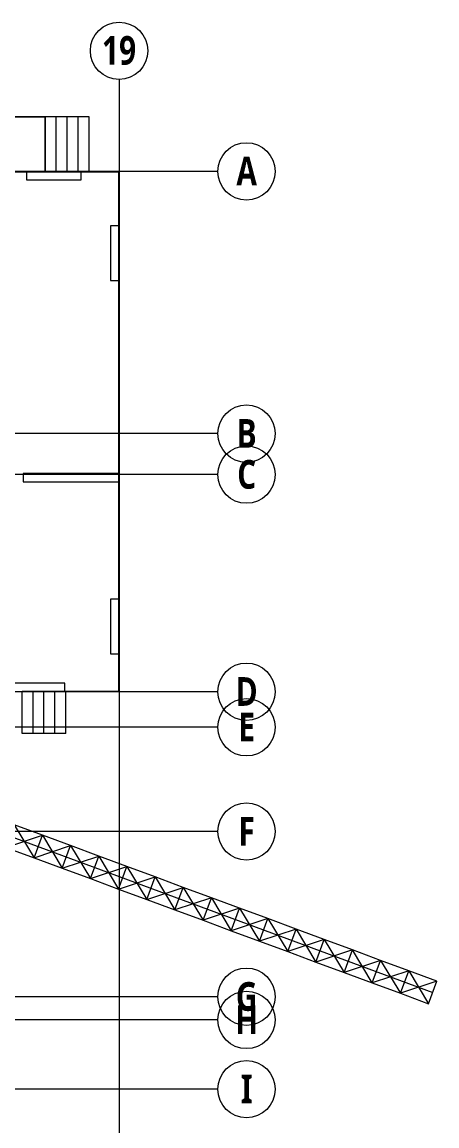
# Model space of a CAD drawing. Header units: millimetres. Extents: x -41779 to 122129, y -6962 to 59838.
# Drawn here: x 69433 to 84619, y 16936 to 57347 of the extents above; entities that cross this region are included whole.
import ezdxf

# ---------------------------------------------------------------- set-up
doc = ezdxf.new("R2010")
doc.units = ezdxf.units.MM
doc.linetypes.add('Grid Line', pattern=[10, 8, -1, 0, -1])
for name, color, linetype, lineweight in [('A-FLOR', 192, 'Continuous', 5), ('A-WALL', 113, 'Continuous', 15), ('S-GRID', 1, 'Continuous', 5), ('S-GRID-IDEN', 1, 'Continuous', 9), ('S-STRS', 31, 'Continuous', 15), ('Site Planning 180317_dwg', 8, 'Continuous', 5), ('VATLIEU', 32, 'Continuous', 13)]:
    doc.layers.add(name, color=color, linetype=linetype, lineweight=lineweight)
doc.styles.add('Roboto_B', font='Roboto-Bold.ttf', dxfattribs={"width": 0.8, "height": 1050})

# ---------------------------------------------------------------- blocks, each defined once
blk = doc.blocks.new('BMS-SUPPER STRUCTURE_180317_rvt-1-GF')
at = {"layer": 'A-FLOR', "color": 9}
for p, q in [((36033, 53881), (70283, 53881)), ((66783, 51871), (69593, 51871)), ((69593, 51871), (70283, 51871)), ((70283, 51881), (70283, 51871)), ((70283, 51871), (71593, 51871)), ((71593, 51871), (72973, 51871)), ((72973, 51871), (72973, 49891)), ((72973, 49891), (72973, 47891)), ((72973, 47891), (72973, 40816)), ((72973, 40816), (72973, 40516)), ((72973, 40516), (72973, 36221)), ((72973, 36221), (72973, 34221)), ((72973, 34221), (72973, 32841)), ((70993, 32841), (69833, 32841)), ((72973, 32841), (70993, 32841))]:
    blk.add_line(p, q, dxfattribs=at)
at = {"layer": 'A-FLOR', "color": 8}
for p, q in [((70283, 53881), (36033, 53881)), ((70283, 51871), (70283, 53881)), ((69593, 51871), (66783, 51871)), ((72973, 51871), (71593, 51871)), ((72973, 49891), (72973, 51871)), ((72973, 40816), (72973, 47891)), ((72973, 36221), (72973, 40516)), ((72973, 32841), (72973, 34221)), ((70993, 32841), (72973, 32841))]:
    blk.add_line(p, q, dxfattribs=at)
at = {"layer": 'A-FLOR', "color": 254}
for p, q in [((70283, 53881), (70283, 51881)), ((66783, 51871), (69593, 51871)), ((69593, 51871), (66783, 51871)), ((69593, 51871), (70283, 51871)), ((70283, 51871), (69593, 51871)), ((69833, 32841), (69433, 32841))]:
    blk.add_line(p, q, dxfattribs=at)
at = {"layer": 'A-FLOR', "color": 253}
for p, q in [((71593, 51871), (69593, 51871)), ((72973, 47891), (72973, 49891)), ((72973, 40516), (72973, 40816)), ((72973, 34221), (72973, 36221)), ((68493, 32841), (70993, 32841))]:
    blk.add_line(p, q, dxfattribs=at)
at = {"layer": 'A-WALL', "color": 55, "lineweight": 18}
for p, q in [((71593, 51871), (69593, 51871)), ((69593, 51871), (69593, 51571)), ((71593, 51571), (71593, 51871)), ((69593, 51571), (71593, 51571)), ((72673, 49891), (72673, 47891)), ((72973, 49891), (72673, 49891)), ((72973, 47891), (72973, 49891)), ((72673, 47891), (72973, 47891)), ((72973, 40816), (69473, 40816)), ((69473, 40816), (69473, 40516)), ((72973, 40516), (72973, 40816)), ((69473, 40516), (72973, 40516)), ((72673, 36221), (72673, 34221)), ((72973, 36221), (72673, 36221)), ((72973, 34221), (72973, 36221)), ((72673, 34221), (72973, 34221)), ((70993, 33141), (68493, 33141)), ((70993, 32841), (70993, 33141)), ((68493, 32841), (70993, 32841))]:
    blk.add_line(p, q, dxfattribs=at)
at = {"layer": 'S-STRS', "color": 7, "lineweight": 5}
for p, q in [((70283, 51881), (70283, 53881)), ((70683, 53881), (70283, 53881)), ((71083, 53881), (70683, 53881)), ((70683, 51881), (70683, 53881)), ((70683, 51881), (70683, 53881)), ((71483, 53881), (71083, 53881)), ((71083, 51881), (71083, 53881)), ((71083, 51881), (71083, 53881)), ((71883, 53881), (71483, 53881)), ((71483, 51881), (71483, 53881)), ((71483, 51881), (71483, 53881)), ((71883, 51881), (71883, 53881)), ((71883, 51881), (71883, 53881)), ((70683, 51881), (70283, 51881)), ((71083, 51881), (70683, 51881)), ((71483, 51881), (71083, 51881)), ((71883, 51881), (71483, 51881)), ((69433, 31301), (69433, 32841)), ((69833, 31301), (69833, 32841)), ((69833, 31301), (69833, 32841)), ((70233, 31301), (70233, 32841)), ((70233, 31301), (70233, 32841)), ((70633, 31301), (70633, 32841)), ((70633, 31301), (70633, 32841)), ((71033, 31301), (71033, 32841)), ((71033, 31301), (71033, 32841)), ((69833, 31301), (69433, 31301)), ((70233, 31301), (69833, 31301)), ((70633, 31301), (70233, 31301)), ((71033, 31301), (70633, 31301))]:
    blk.add_line(p, q, dxfattribs=at)
at = {"layer": 'S-STRS', "color": 8, "lineweight": 5}
for p, q in [((69833, 32841), (69433, 32841)), ((70233, 32841), (69833, 32841)), ((70633, 32841), (70233, 32841)), ((70993, 32841), (70633, 32841))]:
    blk.add_line(p, q, dxfattribs=at)
at = {"layer": 'S-STRS', "color": 252, "lineweight": 5}
blk.add_line((71033, 32841), (70993, 32841), dxfattribs=at)
blk = doc.blocks.new('Site Planning 180317_dwg_TC1-985155-GF')
at = {"layer": 'VATLIEU', "color": 241}
for p, q in [((1157710, -341911), (1209299, -361003)), ((1193673, -355689), (1195010, -355245)), ((1194705, -356071), (1196042, -355627)), ((1195736, -356453), (1197073, -356009)), ((1196768, -356834), (1198105, -356391)), ((1197800, -357216), (1199137, -356772)), ((1198831, -357598), (1200168, -357154)), ((1200168, -357154), (1200894, -358361)), ((1201200, -357536), (1201926, -358743)), ((1202231, -357918), (1202958, -359125)), ((1203263, -358299), (1203989, -359507)), ((1204294, -358681), (1205021, -359888)), ((1205326, -359062), (1206052, -360270)), ((1207389, -359826), (1208115, -361033)), ((1208421, -360207), (1209147, -361415))]:
    blk.add_line(p, q, dxfattribs=at)
at = {"layer": 'VATLIEU', "color": 241, "flags": 128}
for points in [[(1192947, -354482), (1193673, -355689), (1194705, -356071), (1195010, -355245), (1193979, -354864)], [(1193979, -354864), (1194705, -356071), (1195736, -356453), (1196042, -355627), (1195010, -355245)], [(1195010, -355245), (1195736, -356453), (1196768, -356834), (1197073, -356009), (1196042, -355627)], [(1196042, -355627), (1196768, -356834), (1197800, -357216), (1198105, -356391), (1197073, -356009)], [(1197073, -356009), (1197800, -357216), (1198831, -357598), (1199137, -356772), (1198105, -356391)], [(1198105, -356391), (1198831, -357598), (1199863, -357980), (1200168, -357154), (1199137, -356772)], [(1199137, -356773), (1199863, -357980), (1200894, -358361), (1201200, -357536), (1200168, -357154)], [(1205326, -359063), (1203989, -359507), (1205021, -359888), (1205326, -359063), (1204294, -358681), (1202957, -359125), (1203989, -359507), (1204294, -358681), (1203263, -358299), (1201926, -358743), (1202958, -359125), (1203263, -358299), (1202231, -357918), (1200894, -358361), (1201926, -358743), (1202231, -357918), (1201200, -357536), (1199863, -357980)], [(1207084, -360651), (1206358, -359444), (1205021, -359888), (1206052, -360270), (1206358, -359444), (1205326, -359062)], [(1208421, -360207), (1207084, -360651), (1208115, -361033), (1208421, -360207), (1207389, -359826), (1206052, -360269), (1207084, -360651), (1207389, -359826), (1206358, -359444)], [(1209452, -360589), (1208115, -361033), (1209147, -361415), (1209452, -360589), (1208421, -360207)]]:
    blk.add_lwpolyline(points, dxfattribs=at)
blk = doc.blocks.new('Site Planning 180317_dwg-985132-GF')
blk.add_blockref('Site Planning 180317_dwg_TC1-985155-GF', (-181797, -295553))
blk = doc.blocks.new('Grid - Circle-565542-GF')
at = {"layer": 'S-GRID-IDEN'}
blk.add_circle((0, 0), 3.5, dxfattribs=at)

msp = doc.modelspace()

# ---------------------------------------------------------------- linework, layer by layer
at = {"layer": 'S-GRID', "linetype": 'Grid Line'}
for p, q in [((72983, 55247), (72983, -1908)), ((76597, 51881), (-26915, 51881)), ((76597, 42281), (-26915, 42281)), ((76597, 40781), (-26915, 40781)), ((76597, 32831), (-26915, 32831)), ((76597, 31531), (-26915, 31531)), ((76597, 27716), (-26915, 27716)), ((76597, 21666), (-26915, 21666)), ((76597, 20816), (-26915, 20816)), ((76597, 18281), (-26915, 18281))]:
    msp.add_line(p, q, dxfattribs=at)

# ---------------------------------------------------------------- block references
at = {"lineweight": 5}
msp.add_blockref('BMS-SUPPER STRUCTURE_180317_rvt-1-GF', (0, 0), dxfattribs=at)
at = {"layer": 'S-GRID-IDEN', "xscale": 299.9999999999997, "yscale": 299.9999999999997, "zscale": 299.9999999999997}
for p, rotation in [((72983, 56297), 180), ((77647, 51881), 90), ((77647, 42281), 90), ((77647, 40781), 90), ((77647, 32831), 90), ((77647, 31531), 90), ((77647, 27716), 90), ((77647, 21666), 90), ((77647, 20816), 90), ((77647, 18281), 90)]:
    msp.add_blockref('Grid - Circle-565542-GF', p, dxfattribs=dict(at, rotation=rotation))
at = {"layer": 'Site Planning 180317_dwg', "color": 241, "lineweight": 13}
msp.add_blockref('Site Planning 180317_dwg-985132-GF', (-943036, 678377), dxfattribs=at)

# ---------------------------------------------------------------- texts
at = {"layer": 'S-GRID-IDEN', "lineweight": 5, "char_height": 1050, "attachment_point": 2, "line_spacing_factor": 1.016846, "style": 'Roboto_B'}
for s, insert, width in [('19', (72983, 56839), 1615.01), ('\\fRoboto|b1|i0|c0|p2|;\\W.8;A', (77654, 52415), 900.17), ('\\fRoboto|b1|i0|c0|p2|;\\W.8;B', (77654, 42815), 900.17), ('\\fRoboto|b1|i0|c0|p2|;\\W.8;C', (77654, 41315), 900.17), ('\\fRoboto|b1|i0|c0|p2|;\\W.8;D', (77654, 33365), 939.88), ('\\fRoboto|b1|i0|c0|p2|;\\W.8;E', (77654, 32065), 781.03), ('\\fRoboto|b1|i0|c0|p2|;\\W.8;F', (77654, 28250), 781.03), ('\\fRoboto|b1|i0|c0|p2|;\\W.8;G', (77654, 22200), 939.88), ('\\fRoboto|b1|i0|c0|p2|;\\W.8;H', (77654, 21350), 992.83), ('\\fRoboto|b1|i0|c0|p2|;\\W.8;I', (77654, 18815), 410.37)]:
    msp.add_mtext(s, dxfattribs=dict(at, insert=insert, width=width))

doc.saveas('drawing.dxf')
